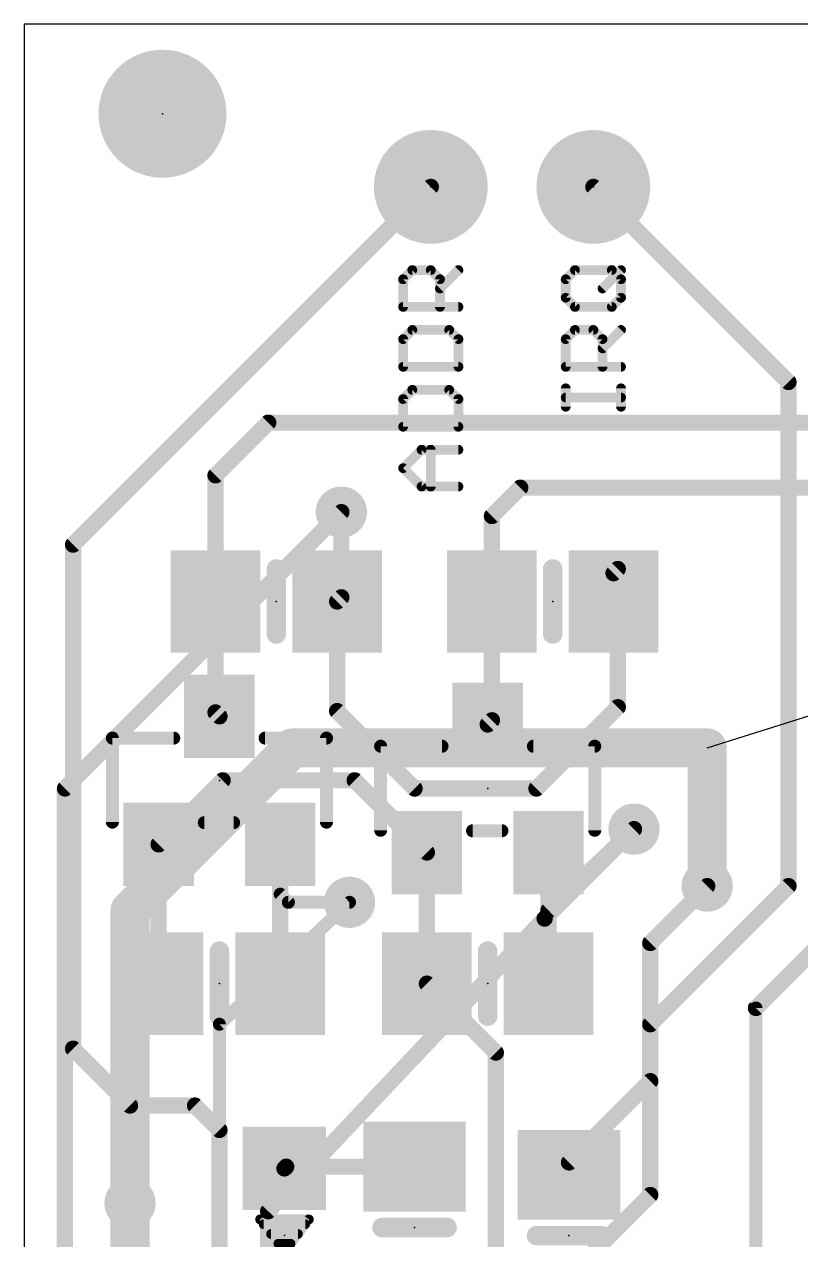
# Model space of a CAD drawing. Extents: x 0 to 68.6, y 0 to 53.3.
# Drawn here: x 0 to 12.13, y 34.35 to 53.34 of the extents above; entities that cross this region are included whole.
import ezdxf

# ---------------------------------------------------------------- set-up
doc = ezdxf.new("R2010")
doc.units = 0
for name, color, linetype in [('1', 12, 'CONTINUOUS'), ('16', 132, 'CONTINUOUS'), ('17', 110, 'CONTINUOUS'), ('18', 110, 'CONTINUOUS'), ('19', 53, 'CONTINUOUS'), ('20', 53, 'CONTINUOUS'), ('21', 40, 'CONTINUOUS'), ('23', 53, 'CONTINUOUS'), ('29', 253, 'CONTINUOUS')]:
    doc.layers.add(name, color=color, linetype=linetype)

# ---------------------------------------------------------------- blocks, each defined once
blk = doc.blocks.new('ROUNDP')
at = {"const_width": 0.5}
blk.add_lwpolyline([(0, -0.25, 1), (0, 0.25, 1), (0, -0.25)], format="xyb", dxfattribs=at)
blk = doc.blocks.new('RECT')
blk.add_solid([(-0.5, -0.5), (0.5, -0.5), (-0.5, 0.5), (0.5, 0.5)])
blk = doc.blocks.new('PIE')
at = {"const_width": 0.5}
blk.add_lwpolyline([(0, -0.25, 1), (0, 0.25, 1), (0, -0.25)], format="xyb", dxfattribs=at)
blk = doc.blocks.new('ROUNDV')
at = {"const_width": 0.5}
blk.add_lwpolyline([(0, -0.25, 1), (0, 0.25, 1), (0, -0.25)], format="xyb", dxfattribs=at)

msp = doc.modelspace()

# ---------------------------------------------------------------- linework, layer by layer
at = {"layer": '1'}
for points, const_width in [([(6.35, 50.8), (0.762, 45.212)], 0.254), ([(2.987, 46.294), (3.81, 47.117)], 0.254), ([(3.81, 47.117), (18.669, 47.117)], 0.254), ([(2.987, 44.323), (2.987, 46.294)], 0.254), ([(7.305, 45.659), (7.747, 46.101)], 0.254), ([(7.747, 46.101), (16.51, 46.101)], 0.254), ([(4.953, 45.72), (4.953, 44.389)], 0.254), ([(7.305, 44.323), (7.305, 45.659)], 0.254), ([(0.762, 45.212), (0.762, 37.338)], 0.254), ([(9.271, 44.831), (9.205, 44.765)], 0.254), ([(9.205, 44.765), (9.205, 44.323)], 0.254), ([(9.271, 42.672), (9.271, 44.831)], 0.254), ([(2.987, 44.323), (2.987, 42.59)], 0.254), ([(4.953, 44.389), (4.887, 44.323)], 0.254), ([(4.887, 44.323), (4.887, 42.611)], 0.254), ([(7.305, 42.468), (7.305, 44.323)], 0.254), ([(4.887, 42.611), (6.096, 41.402)], 0.254), ([(8.001, 41.402), (9.271, 42.672)], 0.254), ([(2.987, 42.59), (3.048, 42.529)], 0.254), ([(7.239, 42.402), (7.305, 42.468)], 0.254), ([(11.43, 37.973), (15.367, 41.91)], 0.254), ([(2.098, 40.529), (3.098, 41.529)], 0.254), ([(3.098, 41.529), (5.162, 41.529)], 0.254), ([(5.162, 41.529), (6.289, 40.402)], 0.254), ([(6.096, 41.402), (8.001, 41.402)], 0.254), ([(9.525, 40.767), (8.189, 39.497)], 0.254), ([(2.098, 40.529), (2.098, 38.354)], 0.254), ([(3.998, 40.529), (3.998, 39.751)], 0.254), ([(6.289, 40.402), (6.289, 38.354)], 0.254), ([(8.189, 40.402), (8.189, 39.497)], 0.254), ([(3.998, 39.751), (3.998, 38.354)], 0.254), ([(10.668, 39.878), (9.779, 38.989)], 0.254), ([(4.125, 39.624), (3.998, 39.751)], 0.2032), ([(5.08, 39.624), (4.125, 39.624)], 0.2032), ([(8.189, 39.497), (8.189, 38.354)], 0.254), ([(9.779, 38.989), (9.779, 36.83)], 0.254), ([(6.289, 38.354), (7.366, 37.277)], 0.254), ([(11.43, 31.8077), (11.43, 37.973)], 0.2032), ([(0.762, 37.338), (1.651, 36.449)], 0.254), ([(7.366, 37.277), (7.366, 33.467)], 0.254), ([(9.779, 36.83), (8.509, 35.56)], 0.254), ([(1.651, 36.449), (2.667, 36.449)], 0.254), ([(2.667, 36.449), (3.048, 36.068)], 0.254), ([(3.048, 36.068), (3.048, 31.623)], 0.254), ([(4.064, 35.467), (4.091, 35.494)], 0.254), ([(4.091, 35.494), (6.096, 35.494)], 0.254), ([(8.509, 35.56), (8.509, 35.367)], 0.254), ([(1.651, 34.925), (1.651, 33.462)], 0.6096)]:
    msp.add_lwpolyline(points, dxfattribs=dict(at, const_width=const_width))
for points, const_width in [([(6.3949, 50.7551, 1), (6.3051, 50.8449)], 0.127), ([(3.81, 47.1805, 1), (3.81, 47.0535)], 0.127), ([(3.8549, 47.0721, 1), (3.7651, 47.1619)], 0.127), ([(3.0505, 46.294, 1), (2.9235, 46.294)], 0.127), ([(2.9421, 46.3389, 1), (3.0319, 46.2491)], 0.127), ([(7.747, 46.1645, 1), (7.747, 46.0375)], 0.127), ([(7.7919, 46.0561, 1), (7.7021, 46.1459)], 0.127), ([(5.0165, 45.72, 1), (4.8895, 45.72)], 0.127), ([(7.3685, 45.659, 1), (7.2415, 45.659)], 0.127), ([(7.2601, 45.7039, 1), (7.3499, 45.6141)], 0.127), ([(0.8255, 45.212, 1), (0.6985, 45.212)], 0.127), ([(0.7171, 45.2569, 1), (0.8069, 45.1671)], 0.127), ([(9.2685, 44.765, 1), (9.1415, 44.765)], 0.127), ([(9.1601, 44.8099, 1), (9.2499, 44.7201)], 0.127), ([(9.3345, 44.831, 1), (9.2075, 44.831)], 0.127), ([(9.3159, 44.7861, 1), (9.2261, 44.8759)], 0.127), ([(3.0505, 44.323, 1), (2.9235, 44.323)], 0.127), ([(4.9505, 44.323, 1), (4.8235, 44.323)], 0.127), ([(4.8421, 44.3679, 1), (4.9319, 44.2781)], 0.127), ([(4.8895, 44.389, 1), (5.0165, 44.389)], 0.127), ([(4.9979, 44.3441, 1), (4.9081, 44.4339)], 0.127), ([(7.3685, 44.323, 1), (7.2415, 44.323)], 0.127), ([(2.9235, 44.323, 1), (3.0505, 44.323)], 0.127), ([(7.2415, 44.323, 1), (7.3685, 44.323)], 0.127), ([(9.1415, 44.323, 1), (9.2685, 44.323)], 0.127), ([(4.9319, 42.6559, 1), (4.8421, 42.5661)], 0.127), ([(9.2075, 42.672, 1), (9.3345, 42.672)], 0.127), ([(9.3159, 42.6271, 1), (9.2261, 42.7169)], 0.127), ([(3.0319, 42.6349, 1), (2.9421, 42.5451)], 0.127), ([(2.9235, 42.59, 1), (3.0505, 42.59)], 0.127), ([(3.0031, 42.4841, 1), (3.0929, 42.5739)], 0.127), ([(4.8235, 42.611, 1), (4.9505, 42.611)], 0.127), ([(7.2415, 42.468, 1), (7.3685, 42.468)], 0.127), ([(7.3499, 42.4231, 1), (7.2601, 42.5129)], 0.127), ([(7.1941, 42.4469, 1), (7.2839, 42.3571)], 0.127), ([(3.098, 41.5925, 1), (3.098, 41.4655)], 0.127), ([(3.1429, 41.4841, 1), (3.0531, 41.5739)], 0.127), ([(5.2069, 41.5739, 1), (5.1171, 41.4841)], 0.127), ([(5.162, 41.4655, 1), (5.162, 41.5925)], 0.127), ([(6.096, 41.4655, 1), (6.096, 41.3385)], 0.127), ([(6.0511, 41.3571, 1), (6.1409, 41.4469)], 0.127), ([(7.9561, 41.4469, 1), (8.0459, 41.3571)], 0.127), ([(8.001, 41.3385, 1), (8.001, 41.4655)], 0.127), ([(9.5688, 40.721, 1), (9.4812, 40.813)], 0.127), ([(2.1615, 40.529, 1), (2.0345, 40.529)], 0.127), ([(2.0531, 40.5739, 1), (2.1429, 40.4841)], 0.127), ([(4.0615, 40.529, 1), (3.9345, 40.529)], 0.127), ([(6.3525, 40.402, 1), (6.2255, 40.402)], 0.127), ([(6.2441, 40.3571, 1), (6.3339, 40.4469)], 0.127), ([(8.2525, 40.402, 1), (8.1255, 40.402)], 0.127), ([(4.0615, 39.751, 1), (3.9345, 39.751)], 0.127), ([(10.7129, 39.8331, 1), (10.6231, 39.9229)], 0.127), ([(3.9345, 39.751, 1), (4.0615, 39.751)], 0.127), ([(4.0339, 39.7869, 1), (3.9621, 39.7151)], 0.1016), ([(4.125, 39.6748, 1), (4.125, 39.5732)], 0.1016), ([(4.0891, 39.5881, 1), (4.1609, 39.6599)], 0.1016), ([(5.08, 39.5732, 1), (5.08, 39.6748)], 0.1016), ([(8.2525, 39.497, 1), (8.1255, 39.497)], 0.127), ([(8.1452, 39.543, 1), (8.2328, 39.451)], 0.127), ([(8.1255, 39.497, 1), (8.2525, 39.497)], 0.127), ([(9.8425, 38.989, 1), (9.7155, 38.989)], 0.127), ([(9.7341, 39.0339, 1), (9.8239, 38.9441)], 0.127), ([(2.0345, 38.354, 1), (2.1615, 38.354)], 0.127), ([(3.9345, 38.354, 1), (4.0615, 38.354)], 0.127), ([(6.3339, 38.3989, 1), (6.2441, 38.3091)], 0.127), ([(6.2255, 38.354, 1), (6.3525, 38.354)], 0.127), ([(8.1255, 38.354, 1), (8.2525, 38.354)], 0.127), ([(11.3851, 38.0179, 1), (11.4749, 37.9281)], 0.127), ([(11.4808, 37.973, 1), (11.3792, 37.973)], 0.1016), ([(0.8069, 37.3829, 1), (0.7171, 37.2931)], 0.127), ([(7.4295, 37.277, 1), (7.3025, 37.277)], 0.127), ([(0.6985, 37.338, 1), (0.8255, 37.338)], 0.127), ([(7.3211, 37.2321, 1), (7.4109, 37.3219)], 0.127), ([(9.7155, 36.83, 1), (9.8425, 36.83)], 0.127), ([(9.8239, 36.7851, 1), (9.7341, 36.8749)], 0.127), ([(1.651, 36.5125, 1), (1.651, 36.3855)], 0.127), ([(1.6061, 36.4041, 1), (1.6959, 36.4939)], 0.127), ([(2.7119, 36.4939, 1), (2.6221, 36.4041)], 0.127), ([(2.667, 36.3855, 1), (2.667, 36.5125)], 0.127), ([(3.1115, 36.068, 1), (2.9845, 36.068)], 0.127), ([(3.0031, 36.0231, 1), (3.0929, 36.1129)], 0.127), ([(4.0191, 35.5119, 1), (4.1089, 35.4221)], 0.127), ([(4.091, 35.5575, 1), (4.091, 35.4305)], 0.127), ([(4.1359, 35.4491, 1), (4.0461, 35.5389)], 0.127), ([(6.096, 35.4305, 1), (6.096, 35.5575)], 0.127), ([(8.5725, 35.56, 1), (8.4455, 35.56)], 0.127), ([(8.4641, 35.6049, 1), (8.5539, 35.5151)], 0.127), ([(8.4455, 35.367, 1), (8.5725, 35.367)], 0.127), ([(1.8034, 34.925, 1), (1.4986, 34.925)], 0.3048)]:
    msp.add_lwpolyline(points, format="xyb", dxfattribs=dict(at, const_width=const_width))
at = {"layer": '16'}
for points, const_width in [([(8.89, 50.8), (11.938, 47.752)], 0.254), ([(11.938, 47.752), (11.938, 39.878)], 0.254), ([(0.635, 41.402), (4.953, 45.72)], 0.254), ([(4.191, 42.037), (1.651, 39.497)], 0.6096), ([(10.668, 42.037), (4.191, 42.037)], 0.6096), ([(10.668, 42.037), (10.668, 39.878)], 0.6096), ([(0.635, 24.257), (0.635, 41.402)], 0.254), ([(8.128, 39.37), (9.525, 40.767)], 0.254), ([(11.938, 39.878), (9.779, 37.719)], 0.254), ([(1.651, 39.497), (1.651, 34.925)], 0.6096), ([(3.048, 37.719), (5.08, 39.624)], 0.2032), ([(3.81, 34.798), (8.128, 39.37)], 0.254), ([(3.048, 28.575), (3.048, 37.719)], 0.2032), ([(9.779, 37.719), (9.779, 35.052)], 0.254), ([(9.779, 35.052), (6.223, 31.496)], 0.254), ([(3.81, 29.337), (3.81, 34.798)], 0.254)]:
    msp.add_lwpolyline(points, dxfattribs=dict(at, const_width=const_width))
for points, const_width in [([(8.9349, 50.8449, 1), (8.8451, 50.7551)], 0.127), ([(12.0015, 47.752, 1), (11.8745, 47.752)], 0.127), ([(11.8931, 47.7071, 1), (11.9829, 47.7969)], 0.127), ([(4.9979, 45.6751, 1), (4.9081, 45.7649)], 0.127), ([(4.191, 42.1894, 1), (4.191, 41.8846)], 0.3048), ([(4.2988, 41.9292, 1), (4.0832, 42.1448)], 0.3048), ([(10.8204, 42.037, 1), (10.5156, 42.037)], 0.3048), ([(10.668, 41.8846, 1), (10.668, 42.1894)], 0.3048), ([(0.6985, 41.402, 1), (0.5715, 41.402)], 0.127), ([(0.5901, 41.4469, 1), (0.6799, 41.3571)], 0.127), ([(9.5699, 40.7221, 1), (9.4801, 40.8119)], 0.127), ([(10.5156, 39.878, 1), (10.8204, 39.878)], 0.3048), ([(11.8745, 39.878, 1), (12.0015, 39.878)], 0.127), ([(11.9829, 39.8331, 1), (11.8931, 39.9229)], 0.127), ([(1.5432, 39.6048, 1), (1.7588, 39.3892)], 0.3048), ([(1.8034, 39.497, 1), (1.4986, 39.497)], 0.3048), ([(5.1147, 39.5869, 1), (5.0453, 39.6611)], 0.1016), ([(8.1742, 39.3264, 1), (8.0818, 39.4136)], 0.127), ([(8.0831, 39.4149, 1), (8.1729, 39.3251)], 0.127), ([(3.0988, 37.719, 1), (2.9972, 37.719)], 0.1016), ([(3.0133, 37.7561, 1), (3.0827, 37.6819)], 0.1016), ([(9.8425, 37.719, 1), (9.7155, 37.719)], 0.127), ([(9.7341, 37.7639, 1), (9.8239, 37.6741)], 0.127), ([(9.8239, 35.0071, 1), (9.7341, 35.0969)], 0.127), ([(1.4986, 34.925, 1), (1.8034, 34.925)], 0.3048), ([(9.7155, 35.052, 1), (9.8425, 35.052)], 0.127), ([(3.8735, 34.798, 1), (3.7465, 34.798)], 0.127), ([(3.7638, 34.8416, 1), (3.8562, 34.7544)], 0.127)]:
    msp.add_lwpolyline(points, format="xyb", dxfattribs=dict(at, const_width=const_width))
at = {"layer": '19'}
msp.add_line((10.668, 42.037), (26.416, 46.99), dxfattribs=at)
at = {"layer": '20'}
for p, q in [((64.516, 53.34), (0, 53.34)), ((0, 53.34), (0, 0))]:
    msp.add_line(p, q, dxfattribs=at)
at = {"layer": '21'}
for points, const_width in [([(5.9175, 49.3568), (6.0615, 49.5009)], 0.1524), ([(6.0615, 49.5009), (6.3496, 49.5009)], 0.1524), ([(6.3496, 49.5009), (6.4937, 49.3568)], 0.1524), ([(6.4937, 49.2128), (6.7818, 49.5009)], 0.1524), ([(8.4575, 49.3568), (8.6015, 49.5009)], 0.1524), ([(8.6015, 49.5009), (9.1777, 49.5009)], 0.1524), ([(9.0337, 49.2128), (9.3218, 49.5009)], 0.1524), ([(9.1777, 49.5009), (9.3218, 49.3568)], 0.1524), ([(5.9175, 48.9247), (5.9175, 49.3568)], 0.1524), ([(6.4937, 49.3568), (6.4937, 48.9247)], 0.1524), ([(8.4575, 49.0687), (8.4575, 49.3568)], 0.1524), ([(9.3218, 49.3568), (9.3218, 49.0687)], 0.1524), ([(6.7818, 48.9247), (5.9175, 48.9247)], 0.1524), ([(8.6015, 48.9247), (8.4575, 49.0687)], 0.1524), ([(9.1777, 48.9247), (8.6015, 48.9247)], 0.1524), ([(9.3218, 49.0687), (9.1777, 48.9247)], 0.1524), ([(6.0615, 48.5654), (5.9175, 48.4213)], 0.1524), ([(6.6377, 48.5654), (6.0615, 48.5654)], 0.1524), ([(6.7818, 48.4213), (6.6377, 48.5654)], 0.1524), ([(8.4575, 48.4213), (8.6015, 48.5654)], 0.1524), ([(8.6015, 48.5654), (8.8896, 48.5654)], 0.1524), ([(8.8896, 48.5654), (9.0337, 48.4213)], 0.1524), ([(9.0337, 48.2773), (9.3218, 48.5654)], 0.1524), ([(5.9175, 48.4213), (5.9175, 47.9892)], 0.1524), ([(6.7818, 47.9892), (6.7818, 48.4213)], 0.1524), ([(8.4575, 47.9892), (8.4575, 48.4213)], 0.1524), ([(9.0337, 48.4213), (9.0337, 47.9892)], 0.1524), ([(5.9175, 47.9892), (6.7818, 47.9892)], 0.1524), ([(9.3218, 47.9892), (8.4575, 47.9892)], 0.1524), ([(6.0615, 47.6299), (5.9175, 47.4858)], 0.1524), ([(6.6377, 47.6299), (6.0615, 47.6299)], 0.1524), ([(6.7818, 47.4858), (6.6377, 47.6299)], 0.1524), ([(8.4575, 47.3655), (8.4575, 47.6536)], 0.1524), ([(9.3218, 47.3655), (9.3218, 47.6536)], 0.1524), ([(5.9175, 47.4858), (5.9175, 47.0536)], 0.1524), ([(6.7818, 47.0536), (6.7818, 47.4858)], 0.1524), ([(9.3218, 47.5095), (8.4575, 47.5095)], 0.1524), ([(5.9175, 47.0536), (6.7818, 47.0536)], 0.1524), ([(5.9175, 46.4062), (6.2056, 46.6943)], 0.1524), ([(6.2056, 46.6943), (6.7818, 46.6943)], 0.1524), ([(6.3496, 46.1181), (6.3496, 46.6943)], 0.1524), ([(6.2056, 46.1181), (5.9175, 46.4062)], 0.1524), ([(6.7818, 46.1181), (6.2056, 46.1181)], 0.1524), ([(3.937, 44.831), (3.937, 43.815)], 0.3048), ([(8.255, 44.831), (8.255, 43.815)], 0.3048), ([(1.3756, 40.8766), (1.3756, 42.1894)], 0.2032), ([(1.3756, 42.1894), (2.3344, 42.1894)], 0.2032), ([(3.7616, 42.1894), (4.7204, 42.1894)], 0.2032), ([(4.7204, 42.1894), (4.7204, 40.8766)], 0.2032), ([(5.5666, 40.7496), (5.5666, 42.0624)], 0.2032), ([(5.5666, 42.0624), (6.5254, 42.0624)], 0.2032), ([(7.9526, 42.0624), (8.9114, 42.0624)], 0.2032), ([(8.9114, 42.0624), (8.9114, 40.7496)], 0.2032), ([(3.2704, 40.8686), (2.8116, 40.8686)], 0.2032), ([(7.4614, 40.7416), (7.0026, 40.7416)], 0.2032), ([(3.048, 37.846), (3.048, 38.862)], 0.3048), ([(7.239, 37.846), (7.239, 38.862)], 0.3048), ([(4.445, 34.671), (3.683, 34.671)], 0.1524), ([(3.683, 34.671), (4.064, 34.163)], 0.1524), ([(4.064, 34.163), (4.445, 34.671)], 0.1524), ([(3.7402, 34.5948), (4.3879, 34.5948)], 0.1524), ([(6.604, 34.544), (5.588, 34.544)], 0.3048), ([(8.001, 34.417), (9.017, 34.417)], 0.3048), ([(3.8545, 34.4424), (4.2736, 34.4424)], 0.1524), ([(3.9688, 34.29), (4.1593, 34.29)], 0.1524)]:
    msp.add_lwpolyline(points, dxfattribs=dict(at, const_width=const_width))
for points, const_width in [([(6.0615, 49.539, 1), (6.0615, 49.4628)], 0.0762), ([(6.0885, 49.474, 1), (6.0346, 49.5278)], 0.0762), ([(6.3766, 49.5278, 1), (6.3227, 49.474)], 0.0762), ([(6.3496, 49.4628, 1), (6.3496, 49.539)], 0.0762), ([(6.8087, 49.474, 1), (6.7549, 49.5278)], 0.0762), ([(8.6015, 49.539, 1), (8.6015, 49.4628)], 0.0762), ([(8.6285, 49.474, 1), (8.5746, 49.5278)], 0.0762), ([(9.2047, 49.5278, 1), (9.1508, 49.474)], 0.0762), ([(9.1777, 49.4628, 1), (9.1777, 49.539)], 0.0762), ([(9.3487, 49.474, 1), (9.2949, 49.5278)], 0.0762), ([(5.8905, 49.3838, 1), (5.9444, 49.3299)], 0.0762), ([(5.9556, 49.3568, 1), (5.8794, 49.3568)], 0.0762), ([(6.5318, 49.3568, 1), (6.4556, 49.3568)], 0.0762), ([(6.4667, 49.3299, 1), (6.5206, 49.3838)], 0.0762), ([(8.4305, 49.3838, 1), (8.4844, 49.3299)], 0.0762), ([(8.4956, 49.3568, 1), (8.4194, 49.3568)], 0.0762), ([(9.3599, 49.3568, 1), (9.2837, 49.3568)], 0.0762), ([(9.2949, 49.3299, 1), (9.3487, 49.3838)], 0.0762), ([(6.4667, 49.2397, 1), (6.5206, 49.1858)], 0.0762), ([(9.0067, 49.2397, 1), (9.0606, 49.1858)], 0.0762), ([(5.9175, 48.9628, 1), (5.9175, 48.8866)], 0.0762), ([(6.7818, 48.8866, 1), (6.7818, 48.9628)], 0.0762), ([(8.4844, 49.0957, 1), (8.4305, 49.0418)], 0.0762), ([(8.4194, 49.0687, 1), (8.4956, 49.0687)], 0.0762), ([(8.6015, 48.9628, 1), (8.6015, 48.8866)], 0.0762), ([(8.5746, 48.8977, 1), (8.6285, 48.9516)], 0.0762), ([(9.1508, 48.9516, 1), (9.2047, 48.8977)], 0.0762), ([(9.1777, 48.8866, 1), (9.1777, 48.9628)], 0.0762), ([(9.2837, 49.0687, 1), (9.3599, 49.0687)], 0.0762), ([(9.3487, 49.0418, 1), (9.2949, 49.0957)], 0.0762), ([(5.8794, 48.9247, 1), (5.9556, 48.9247)], 0.0762), ([(6.4556, 48.9247, 1), (6.5318, 48.9247)], 0.0762), ([(6.0615, 48.6035, 1), (6.0615, 48.5273)], 0.0762), ([(6.0885, 48.5384, 1), (6.0346, 48.5923)], 0.0762), ([(6.6647, 48.5923, 1), (6.6108, 48.5384)], 0.0762), ([(6.6377, 48.5273, 1), (6.6377, 48.6035)], 0.0762), ([(8.6015, 48.6035, 1), (8.6015, 48.5273)], 0.0762), ([(8.6285, 48.5384, 1), (8.5746, 48.5923)], 0.0762), ([(8.9166, 48.5923, 1), (8.8627, 48.5384)], 0.0762), ([(8.8896, 48.5273, 1), (8.8896, 48.6035)], 0.0762), ([(9.3487, 48.5384, 1), (9.2949, 48.5923)], 0.0762), ([(5.8905, 48.4483, 1), (5.9444, 48.3944)], 0.0762), ([(5.9556, 48.4213, 1), (5.8794, 48.4213)], 0.0762), ([(6.8199, 48.4213, 1), (6.7437, 48.4213)], 0.0762), ([(6.7549, 48.3944, 1), (6.8087, 48.4483)], 0.0762), ([(8.4305, 48.4483, 1), (8.4844, 48.3944)], 0.0762), ([(8.4956, 48.4213, 1), (8.4194, 48.4213)], 0.0762), ([(9.0718, 48.4213, 1), (8.9956, 48.4213)], 0.0762), ([(9.0067, 48.3944, 1), (9.0606, 48.4483)], 0.0762), ([(9.0067, 48.3042, 1), (9.0606, 48.2503)], 0.0762), ([(5.9175, 48.0273, 1), (5.9175, 47.9511)], 0.0762), ([(6.7818, 47.9511, 1), (6.7818, 48.0273)], 0.0762), ([(8.4575, 48.0273, 1), (8.4575, 47.9511)], 0.0762), ([(9.3218, 47.9511, 1), (9.3218, 48.0273)], 0.0762), ([(5.8794, 47.9892, 1), (5.9556, 47.9892)], 0.0762), ([(6.7437, 47.9892, 1), (6.8199, 47.9892)], 0.0762), ([(8.4194, 47.9892, 1), (8.4956, 47.9892)], 0.0762), ([(8.9956, 47.9892, 1), (9.0718, 47.9892)], 0.0762), ([(6.0615, 47.668, 1), (6.0615, 47.5918)], 0.0762), ([(6.0885, 47.6029, 1), (6.0346, 47.6568)], 0.0762), ([(6.6647, 47.6568, 1), (6.6108, 47.6029)], 0.0762), ([(6.6377, 47.5918, 1), (6.6377, 47.668)], 0.0762), ([(8.4956, 47.6536, 1), (8.4194, 47.6536)], 0.0762), ([(9.3599, 47.6536, 1), (9.2837, 47.6536)], 0.0762), ([(5.8905, 47.5128, 1), (5.9444, 47.4589)], 0.0762), ([(5.9556, 47.4858, 1), (5.8794, 47.4858)], 0.0762), ([(6.8199, 47.4858, 1), (6.7437, 47.4858)], 0.0762), ([(6.7549, 47.4589, 1), (6.8087, 47.5128)], 0.0762), ([(8.4575, 47.5476, 1), (8.4575, 47.4714)], 0.0762), ([(9.3218, 47.4714, 1), (9.3218, 47.5476)], 0.0762), ([(8.4194, 47.3655, 1), (8.4956, 47.3655)], 0.0762), ([(9.2837, 47.3655, 1), (9.3599, 47.3655)], 0.0762), ([(5.9175, 47.0917, 1), (5.9175, 47.0155)], 0.0762), ([(5.8794, 47.0536, 1), (5.9556, 47.0536)], 0.0762), ([(6.7437, 47.0536, 1), (6.8199, 47.0536)], 0.0762), ([(6.7818, 47.0155, 1), (6.7818, 47.0917)], 0.0762), ([(6.2056, 46.7324, 1), (6.2056, 46.6562)], 0.0762), ([(6.2325, 46.6674, 1), (6.1786, 46.7213)], 0.0762), ([(6.3877, 46.6943, 1), (6.3115, 46.6943)], 0.0762), ([(6.7818, 46.6562, 1), (6.7818, 46.7324)], 0.0762), ([(5.9444, 46.4332, 1), (5.8905, 46.3793)], 0.0762), ([(5.8905, 46.4332, 1), (5.9444, 46.3793)], 0.0762), ([(6.2056, 46.1562, 1), (6.2056, 46.08)], 0.0762), ([(6.1786, 46.0912, 1), (6.2325, 46.1451)], 0.0762), ([(6.3115, 46.1181, 1), (6.3877, 46.1181)], 0.0762), ([(6.7818, 46.08, 1), (6.7818, 46.1562)], 0.0762), ([(4.0132, 44.831, 1), (3.8608, 44.831)], 0.1524), ([(8.3312, 44.831, 1), (8.1788, 44.831)], 0.1524), ([(3.8608, 43.815, 1), (4.0132, 43.815)], 0.1524), ([(8.1788, 43.815, 1), (8.3312, 43.815)], 0.1524), ([(1.4264, 42.1894, 1), (1.3248, 42.1894)], 0.1016), ([(1.3756, 42.2402, 1), (1.3756, 42.1386)], 0.1016), ([(2.3344, 42.1386, 1), (2.3344, 42.2402)], 0.1016), ([(3.7616, 42.2402, 1), (3.7616, 42.1386)], 0.1016), ([(4.7712, 42.1894, 1), (4.6696, 42.1894)], 0.1016), ([(4.7204, 42.1386, 1), (4.7204, 42.2402)], 0.1016), ([(5.6174, 42.0624, 1), (5.5158, 42.0624)], 0.1016), ([(5.5666, 42.1132, 1), (5.5666, 42.0116)], 0.1016), ([(6.5254, 42.0116, 1), (6.5254, 42.1132)], 0.1016), ([(7.9526, 42.1132, 1), (7.9526, 42.0116)], 0.1016), ([(8.9622, 42.0624, 1), (8.8606, 42.0624)], 0.1016), ([(8.9114, 42.0116, 1), (8.9114, 42.1132)], 0.1016), ([(1.3248, 40.8766, 1), (1.4264, 40.8766)], 0.1016), ([(2.8116, 40.9194, 1), (2.8116, 40.8178)], 0.1016), ([(3.2704, 40.8178, 1), (3.2704, 40.9194)], 0.1016), ([(4.6696, 40.8766, 1), (4.7712, 40.8766)], 0.1016), ([(7.0026, 40.7924, 1), (7.0026, 40.6908)], 0.1016), ([(7.4614, 40.6908, 1), (7.4614, 40.7924)], 0.1016), ([(5.5158, 40.7496, 1), (5.6174, 40.7496)], 0.1016), ([(8.8606, 40.7496, 1), (8.9622, 40.7496)], 0.1016), ([(3.1242, 38.862, 1), (2.9718, 38.862)], 0.1524), ([(7.3152, 38.862, 1), (7.1628, 38.862)], 0.1524), ([(2.9718, 37.846, 1), (3.1242, 37.846)], 0.1524), ([(7.1628, 37.846, 1), (7.3152, 37.846)], 0.1524), ([(3.683, 34.7091, 1), (3.683, 34.6329)], 0.0762), ([(3.7135, 34.6939, 1), (3.6525, 34.6481)], 0.0762), ([(4.4755, 34.6481, 1), (4.4145, 34.6939)], 0.0762), ([(4.445, 34.6329, 1), (4.445, 34.7091)], 0.0762), ([(3.7402, 34.6329, 1), (3.7402, 34.5567)], 0.0762), ([(4.3879, 34.5567, 1), (4.3879, 34.6329)], 0.0762), ([(5.588, 34.6202, 1), (5.588, 34.4678)], 0.1524), ([(6.604, 34.4678, 1), (6.604, 34.6202)], 0.1524), ([(8.001, 34.4932, 1), (8.001, 34.3408)], 0.1524), ([(9.017, 34.3408, 1), (9.017, 34.4932)], 0.1524), ([(3.8545, 34.4805, 1), (3.8545, 34.4043)], 0.0762), ([(3.9688, 34.3281, 1), (3.9688, 34.2519)], 0.0762), ([(4.1593, 34.2519, 1), (4.1593, 34.3281)], 0.0762), ([(4.2736, 34.4043, 1), (4.2736, 34.4805)], 0.0762)]:
    msp.add_lwpolyline(points, format="xyb", dxfattribs=dict(at, const_width=const_width))
at = {"layer": '23'}
for p in [(2.159, 51.943), (6.35, 50.8), (8.89, 50.8), (3.937, 44.323), (8.255, 44.323), (3.048, 41.529), (7.239, 41.402), (3.048, 38.354), (7.239, 38.354), (4.064, 34.417), (6.096, 34.544), (8.509, 34.417)]:
    msp.add_point(p, dxfattribs=at)
at = {"layer": '29'}
for points, const_width in [([(2.159, 52.693, 0.4142), (1.409, 51.943)], 0.5), ([(2.909, 51.943, 0.4142), (2.159, 52.693)], 0.5), ([(2.159, 52.818, 1), (2.159, 52.568)], 0.25), ([(2.159, 52.568, 1), (2.159, 52.818)], 0.25), ([(1.409, 51.943, 0.4142), (2.159, 51.193)], 0.5), ([(1.534, 51.943, 1), (1.284, 51.943)], 0.25), ([(1.284, 51.943, 1), (1.534, 51.943)], 0.25), ([(2.159, 51.193, 0.4142), (2.909, 51.943)], 0.5), ([(3.034, 51.943, 1), (2.784, 51.943)], 0.25), ([(2.784, 51.943, 1), (3.034, 51.943)], 0.25), ([(2.159, 51.318, 1), (2.159, 51.068)], 0.25), ([(2.159, 51.068, 1), (2.159, 51.318)], 0.25)]:
    msp.add_lwpolyline(points, format="xyb", dxfattribs=dict(at, const_width=const_width))

# ---------------------------------------------------------------- block references
at = {"layer": '1'}
msp.add_blockref('PIE', (2.159, 51.943), dxfattribs=at)
at = {"layer": '1', "xscale": 1.3, "yscale": 1.5}
for p in [(2.987, 44.323), (4.887, 44.323), (7.305, 44.323), (9.205, 44.323)]:
    msp.add_blockref('RECT', p, dxfattribs=at)
at = {"layer": '1', "yscale": 1.2}
for p in [(3.048, 42.529), (7.239, 42.402), (2.098, 40.529), (3.998, 40.529), (6.289, 40.402), (8.189, 40.402)]:
    msp.add_blockref('RECT', p, dxfattribs=at)
at = {"layer": '1'}
for p, xscale, yscale, rotation in [((2.098, 38.354), 1.3, 1.5, 180), ((3.998, 38.354), 1.3, 1.5, 180), ((6.289, 38.354), 1.3, 1.5, 180), ((8.189, 38.354), 1.3, 1.5, 180), ((6.096, 35.494), 1.3, 1.5, 270), ((4.064, 35.467), 1.2, 1.2, 180), ((8.509, 35.367), 1.3, 1.5, 90)]:
    msp.add_blockref('RECT', p, dxfattribs=dict(at, xscale=xscale, yscale=yscale, rotation=rotation))
at = {"layer": '17', "xscale": 1.6764, "yscale": 1.6764, "rotation": 180}
for p in [(6.35, 50.8), (6.35, 50.8), (8.89, 50.8), (8.89, 50.8)]:
    msp.add_blockref('ROUNDP', p, dxfattribs=at)
at = {"layer": '18', "xscale": 0.8001, "yscale": 0.8001}
for p in [(4.953, 45.72), (4.953, 45.72), (9.525, 40.767), (9.525, 40.767), (10.668, 39.878), (10.668, 39.878), (5.08, 39.624), (5.08, 39.624), (1.651, 34.925), (1.651, 34.925)]:
    msp.add_blockref('ROUNDV', p, dxfattribs=at)
at = {"layer": '29'}
for name, p, xscale, yscale in [('PIE', (2.159, 51.943), 1.1016, 1.1016), ('RECT', (2.987, 44.323), 1.4016, 1.6016), ('RECT', (4.887, 44.323), 1.4016, 1.6016), ('RECT', (7.305, 44.323), 1.4016, 1.6016), ('RECT', (9.205, 44.323), 1.4016, 1.6016), ('RECT', (3.048, 42.529), 1.1016, 1.3016), ('RECT', (7.239, 42.402), 1.1016, 1.3016), ('RECT', (2.098, 40.529), 1.1016, 1.3016), ('RECT', (3.998, 40.529), 1.1016, 1.3016), ('RECT', (6.289, 40.402), 1.1016, 1.3016), ('RECT', (8.189, 40.402), 1.1016, 1.3016)]:
    msp.add_blockref(name, p, dxfattribs=dict(at, xscale=xscale, yscale=yscale))
for name, p, xscale, yscale, rotation in [('ROUNDP', (6.35, 50.8), 1.778, 1.778, 180), ('ROUNDP', (8.89, 50.8), 1.778, 1.778, 180), ('RECT', (2.098, 38.354), 1.4016, 1.6016, 180), ('RECT', (3.998, 38.354), 1.4016, 1.6016, 180), ('RECT', (6.289, 38.354), 1.4016, 1.6016, 180), ('RECT', (8.189, 38.354), 1.4016, 1.6016, 180), ('RECT', (4.064, 35.467), 1.3016, 1.3016, 180), ('RECT', (6.096, 35.494), 1.4016, 1.6016, 270), ('RECT', (8.509, 35.367), 1.4016, 1.6016, 90)]:
    msp.add_blockref(name, p, dxfattribs=dict(at, xscale=xscale, yscale=yscale, rotation=rotation))

doc.saveas('drawing.dxf')
